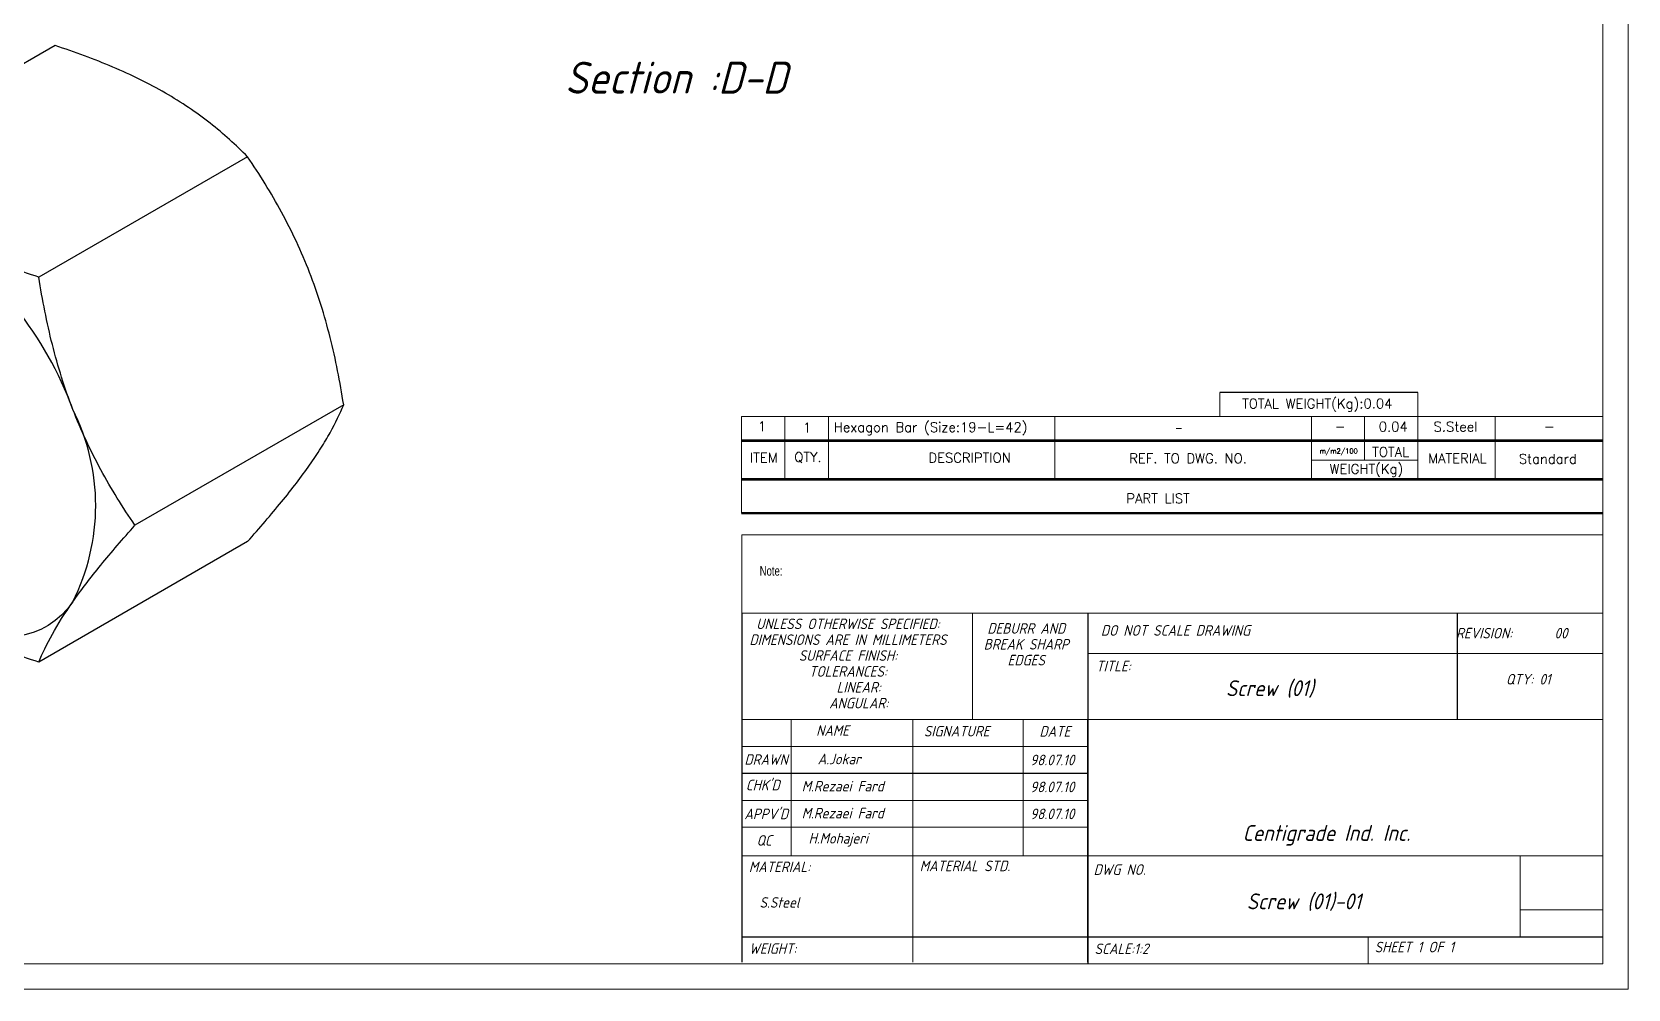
# Model space of a CAD drawing. Header units: millimetres. Extents: x 882 to 1669, y 507 to 913.
# Drawn here: x 916.5 to 972.8, y 613.9 to 647.6 of the extents above; entities that cross this region are included whole.
import ezdxf
from ezdxf.enums import TextEntityAlignment as Align

# ---------------------------------------------------------------- set-up
doc = ezdxf.new("R2010")
doc.units = ezdxf.units.MM
doc.linetypes.add('SLD-Solid', pattern=[0])
doc.layers.add('title', color=7, linetype='Continuous', lineweight=15)
doc.styles.add('GENISO', font='geniso.shx', dxfattribs={"oblique": 15})
doc.styles.add('SLDTEXTSTYLE0', font='TXT', dxfattribs={"width": 0.75})
doc.styles.add('TITLE', font='romans.shx', dxfattribs={"height": 2.5})

msp = doc.modelspace()

# ---------------------------------------------------------------- linework, layer by layer
at = {"color": 5, "linetype": 'Continuous', "lineweight": 25}
for p, q in [((917.3001427, 647.1466842), (909.9373934, 642.8962595)), ((924.0872702, 643.2285588), (916.724521, 638.9781342)), ((927.480834, 634.4820009), (920.1180847, 630.2315762)), ((924.0872702, 629.6535683), (916.724521, 625.4031436))]:
    msp.add_line(p, q, dxfattribs=at)
msp.add_line((965.3743054, 634.9176182), (958.3906722, 634.9176182))
at = {"color": 7, "linetype": 'SLD-Solid', "lineweight": 15}
for p, q in [((941.5243112, 629.8930341), (971.9007546, 629.8930341)), ((941.5243112, 629.8930341), (941.5243112, 627.1311923)), ((941.5243112, 627.1311923), (971.9007546, 627.1311923)), ((949.6664507, 627.1311923), (949.6664507, 623.384466)), ((971.9007546, 625.7051995), (953.7375204, 625.7051995)), ((971.9007546, 623.384466), (941.5243112, 623.384466)), ((943.2690553, 623.384466), (943.2690553, 618.5752353)), ((947.5617864, 623.384466), (947.5617864, 614.828509)), ((951.4556917, 623.384466), (951.4556917, 618.5752353)), ((953.7375204, 622.4338041), (941.5243112, 622.4338041)), ((953.7375204, 620.5324803), (941.5243112, 620.5324803)), ((953.7375204, 619.5818185), (941.5243112, 619.5818185)), ((943.8506367, 618.5752353), (941.5243112, 618.5752353)), ((943.8506367, 618.5752353), (971.9007546, 618.5752353)), ((968.9928477, 615.7232496), (968.9928477, 618.5752353)), ((971.9007546, 616.6739115), (968.9928477, 616.6739115)), ((963.624404, 614.7725877), (963.624404, 615.7232496))]:
    msp.add_line(p, q, dxfattribs=at)
at = {"color": 7}
for p, q in [((941.5243112, 627.1311923), (941.5243112, 614.828509)), ((953.7375204, 627.1311923), (953.7375204, 614.7725877)), ((966.7761337, 623.384466), (966.7761337, 627.1311923)), ((953.7375204, 614.828509), (953.7375204, 623.384466)), ((953.7375204, 621.4831422), (941.5243112, 621.4831422)), ((941.5243112, 615.7232496), (971.9007546, 615.7232496))]:
    msp.add_line(p, q, dxfattribs=at)
at = {"color": 7, "linetype": 'SLD-Solid', "lineweight": 15}
for points in [[(881.5319538, 677.628115), (972.7954952, 677.628115), (972.7954952, 613.8778471), (881.5319538, 613.8778471)], [(882.4266944, 676.7333744), (971.9007546, 676.7333744), (971.9007546, 614.7725877), (882.4266944, 614.7725877)]]:
    msp.add_lwpolyline(points, close=True, dxfattribs=at)
at = {"color": 5, "linetype": 'Continuous', "lineweight": 25, "flags": 128}
msp.add_lwpolyline([(917.9263283, 627.531617), (917.7357517, 627.2862074), (917.5265882, 627.0657499), (917.2996319, 626.8710798), (917.0557432, 626.7029365), (916.7958477, 626.5619574), (916.520931, 626.4486772), (916.2320361, 626.363526), (915.9302585, 626.3068263), (915.6167435, 626.2787929), (915.2926804, 626.2795332), (914.9592978, 626.3090439), (914.6178609, 626.3672126), (914.2696647, 626.4538189), (913.91603, 626.5685348), (913.5582984, 626.7109251), (913.1978267, 626.8804488), (912.8359825, 627.0764634)], dxfattribs=at)
at = {"color": 5, "linetype": 'Continuous', "lineweight": 25}
for centre, radius, start, end in [((905.9832891, 629.9306705), 12.7237811, 20.17573806, 57.4134057), ((911.1786185, 630.9253646), 7.5530861, 333.29997839, 26.70002161)]:
    msp.add_arc(centre, radius, start, end, dxfattribs=at)
for points, knots in [([(921.1886813, 645.4733646), (920.615192, 645.8044329), (919.9871971, 646.1120006), (918.6808039, 646.6661116), (917.9997793, 646.9156126), (917.3001426, 647.1466845)], [0, 0, 0, 0, 0.5, 0.5, 1, 1, 1, 1]), ([(924.0872705, 643.228559), (923.6845699, 643.6349016), (923.2451522, 644.0339286), (922.284354, 644.7873252), (921.761372, 645.1427573), (921.1886813, 645.4733646)], [0, 0, 0, 0, 0.5, 0.5, 1, 1, 1, 1]), ([(926.2790272, 639.1410227), (926.1352472, 639.5116008), (925.9793564, 639.8766622), (925.648478, 640.5870969), (925.4729978, 640.9338539), (924.9199537, 641.9517091), (924.5158734, 642.6004653), (924.0872705, 643.228559)], [0, 0, 0, 0, 0.25, 0.25, 0.5, 0.5, 1, 1, 1, 1]), ([(916.7245211, 638.9781343), (916.0206389, 639.2106084), (915.329429, 639.4642788), (914.0243663, 640.0189358), (913.4086731, 640.3208469), (912.8359825, 640.6514542)], [0, 0, 0, 0, 0.5, 0.5, 1, 1, 1, 1]), ([(917.9263283, 634.3191123), (917.7825483, 634.6896904), (917.6499441, 635.0681949), (917.4093251, 635.8307352), (917.3007454, 636.216113), (917.0060844, 637.3831296), (916.8509792, 638.175616), (916.7245211, 638.9781343)], [0, 0, 0, 0, 0.25, 0.25, 0.5, 0.5, 1, 1, 1, 1]), ([(927.4808344, 634.4820008), (927.3541187, 635.2861543), (927.1987269, 636.0795328), (926.8056998, 637.6353865), (926.5674541, 638.3976325), (926.2790272, 639.1410227)], [0, 0, 0, 0, 0.5, 0.5, 1, 1, 1, 1]), ([(920.118085, 630.2315761), (919.6886087, 630.8609496), (919.2841445, 631.5105416), (918.5469516, 632.8677127), (918.2147552, 633.5757221), (917.9263283, 634.3191123)], [0, 0, 0, 0, 0.5, 0.5, 1, 1, 1, 1]), ([(926.2790272, 632.3535272), (926.4228072, 632.5581004), (926.5554114, 632.7566172), (926.7960304, 633.1371335), (926.9046101, 633.3199062), (927.1992711, 633.8483917), (927.3543763, 634.1743369), (927.4808344, 634.4820008)], [0, 0, 0, 0, 0.25, 0.25, 0.5, 0.5, 1, 1, 1, 1]), ([(924.0872705, 629.653568), (924.5167468, 630.1366388), (924.921211, 630.6068193), (925.6584039, 631.5102109), (925.9906003, 631.9431475), (926.2790272, 632.3535272)], [0, 0, 0, 0, 0.5, 0.5, 1, 1, 1, 1]), ([(917.9263283, 627.5316168), (918.0701083, 627.73619), (918.2259992, 627.9481499), (918.5568775, 628.3807718), (918.7323577, 628.6021653), (919.2854018, 629.2798122), (919.6894821, 629.7494876), (920.118085, 630.2315761)], [0, 0, 0, 0, 0.25, 0.25, 0.5, 0.5, 1, 1, 1, 1]), ([(916.7245211, 625.4031433), (916.8512368, 625.7114341), (917.0066286, 626.0378281), (917.3996557, 626.742537), (917.6379015, 627.1212371), (917.9263283, 627.5316168)], [0, 0, 0, 0, 0.5, 0.5, 1, 1, 1, 1]), ([(916.7245211, 625.4031433), (916.0206389, 625.6356174), (915.329429, 625.8892878), (914.0243663, 626.4439448), (913.4086731, 626.7458559), (912.8359825, 627.0764632)], [0, 0, 0, 0, 0.5, 0.5, 1, 1, 1, 1])]:
    msp.add_open_spline(points, degree=3, knots=knots, dxfattribs=at)
at = {"layer": 'title', "color": 7}
for p, q in [((958.3906722, 634.0654896), (958.3906722, 634.9176182)), ((965.3743054, 634.9176182), (965.3743054, 634.0654896)), ((963.4996227, 634.0654896), (963.4996227, 632.5316583)), ((963.4996227, 633.2133611), (963.4996227, 632.5316583)), ((961.6249399, 632.5316583), (965.3743054, 632.5316583))]:
    msp.add_line(p, q, dxfattribs=at)
at = {"layer": 'title', "color": 0}
for p, q in [((965.3743054, 634.305741), (965.3743054, 634.0654896)), ((971.9007546, 634.0654896), (941.5147065, 634.0654896)), ((941.5147065, 630.6569755), (941.5147065, 634.0654896)), ((943.0485378, 634.0654896), (943.0485378, 631.8499554)), ((944.5823692, 634.0654896), (944.5823692, 631.8499554)), ((952.5691571, 634.0654896), (952.5691571, 631.8499554)), ((961.6249399, 634.0654896), (961.6249399, 631.8499554)), ((965.3743054, 634.0654896), (965.3743054, 631.8499554)), ((968.1011168, 634.0654896), (968.1011168, 631.8499554))]:
    msp.add_line(p, q, dxfattribs=at)
at = {"layer": 'title', "color": 0, "const_width": 0.0852129}
for points in [[(971.9007546, 633.2133611), (941.5147065, 633.2133611)], [(971.9007546, 631.8499554), (941.5147065, 631.8499554)], [(971.9007546, 630.6569755), (941.5147065, 630.6569755)]]:
    msp.add_lwpolyline(points, dxfattribs=at)

# ---------------------------------------------------------------- texts
at = {"color": 7, "attachment_point": 5, "style": 'GENISO'}
for s, insert, char_height in [('Section :D-D', (939.2078764, 646.0142779), 1.125), ('UNLESS OTHERWISE SPECIFIED:', (945.2732986, 626.7556542), 0.372808584), ('DEBURR AND', (951.5615284, 626.5938452), 0.37280858), ('DIMENSIONS ARE IN MILLIMETERS', (945.2732986, 626.1964414), 0.372808584), ('BREAK SHARP', (951.5615284, 626.0346324), 0.372808584), ('DO NOT SCALE DRAWING', (956.8276503, 626.5234383), 0.372808584), ('REVISION:       00', (968.6920296, 626.4275997), 0.372808584), ('SURFACE FINISH:', (945.2732986, 625.6372285), 0.372808584), ('EDGES', (951.5615284, 625.4754195), 0.37280858), ('TOLERANCES:', (945.2732986, 625.0780157), 0.372808584), ('TITLE:', (954.6385037, 625.2658686), 0.37280858), ('LINEAR:', (945.6507673, 624.5188028), 0.37280858), ('Screw (01)', (960.1571303, 624.4583103), 0.55921288), ('\\pi-1.1184,l1.4912,t1.4912;QTY:^I01', (969.088355, 624.8017623), 0.372808584), ('ANGULAR:', (945.6507673, 623.9595899), 0.37280858), ('NAME', (944.7279834, 622.9933486), 0.37280858), ('SIGNATURE', (949.1069504, 622.970326), 0.37280858), ('DATE', (952.5726216, 622.961384), 0.37280858), ('DRAWN', (942.3832676, 621.9710078), 0.37280858), ('A.Jokar', (944.9641024, 621.9899789), 0.37280858), ('98.07.10', (952.4802591, 621.9550083), 0.37280858), ("CHK'D", (942.2666228, 621.0710596), 0.37280858), ('M.Rezaei Fard', (945.0882302, 621.0323025), 0.372808584), ('98.07.10', (952.4802591, 621.0043465), 0.37280858), ("APPV'D", (942.3879772, 620.0534634), 0.37280858), ('M.Rezaei Fard', (945.0882302, 620.0816406), 0.372808584), ('98.07.10', (952.4802591, 620.0536846), 0.37280858), ('Centigrade Ind. Inc.', (962.1550846, 619.2974512), 0.559212876), ('QC', (942.3155122, 619.1192308), 0.37280858), ('H.Mohajeri', (944.9297375, 619.1382865), 0.37280858), ('MATERIAL:', (942.8594271, 618.1870064), 0.37280858), ('MATERIAL STD.', (949.3970428, 618.2191922), 0.372808584), ('DWG NO.', (954.8557068, 618.0898349), 0.37280858), ('Screw (01)-01', (961.3603061, 616.9424539), 0.559212876), ('S.Steel', (942.8594271, 616.9329201), 0.37280858), ('SHEET 1 OF 1', (965.2556241, 615.358746), 0.372808584), ('WEIGHT:', (942.6219744, 615.3054657), 0.37280858), ('SCALE:1:2', (954.9233505, 615.2976006), 0.37280858)]:
    msp.add_mtext(s, dxfattribs=dict(at, insert=insert, char_height=char_height))
at = {"color": 7, "linetype": 'Continuous', "lineweight": 15, "insert": (942.1578502, 628.7901083), "char_height": 0.33552773, "attachment_point": 1, "style": 'SLDTEXTSTYLE0'}
msp.add_mtext('Note:', dxfattribs=at)
at = {"layer": 'title', "color": 7, "style": 'TITLE'}
for s, height, p in [('TOTAL WEIGHT(Kg):0.04', 0.340851414, (961.8307223, 634.4975685)), ('TOTAL', 0.34085141, (964.4197015, 632.8192119)), ('m/m2/100', 0.17042571, (962.5849679, 632.8364205))]:
    msp.add_text(s, height=height, dxfattribs=at).set_placement(p, align=Align.MIDDLE)
at = {"layer": 'title', "style": 'TITLE'}
msp.add_text('1', height=0.3408514, dxfattribs=at).set_placement((942.0983736, 633.5490933))
msp.add_text('1', height=0.3408514, dxfattribs=at).set_placement((943.8306389, 633.6760432), align=Align.MIDDLE)
at = {"layer": 'title', "color": 7, "style": 'TITLE'}
for s, height, p in [('Hexagon Bar (Size:19-L=42)', 0.340851414, (944.7705524, 633.5202593)), ('-', 0.245413, (956.810414, 633.5366892))]:
    msp.add_text(s, height=height, dxfattribs=at).set_placement(p)
at = {"layer": 'title', "color": 0, "style": 'TITLE'}
for s, height, p in [('-', 0.3408514, (962.6408001, 633.7092623)), ('0.04', 0.34085141, (964.5098092, 633.7092623)), ('S.Steel', 0.34085141, (966.7079327, 633.7092623)), ('-', 0.3408514, (970.0179351, 633.7092623)), ('ITEM', 0.34085141, (942.3033505, 632.6180294)), ('QTY.', 0.34085141, (943.8598822, 632.6180294)), ('DESCRIPTION', 0.340851414, (949.5637698, 632.612534)), ('REF. TO DWG. NO.', 0.340851414, (957.2710278, 632.5908292)), ('WEIGHT(Kg)', 0.34085141, (963.5632743, 632.1949757)), ('MATERIAL', 0.34085141, (966.7726945, 632.5908292)), ('Standard', 0.34085141, (969.9649483, 632.5726737)), ('PART LIST', 0.34085141, (956.2110127, 631.1772861))]:
    msp.add_text(s, height=height, dxfattribs=at).set_placement(p, align=Align.MIDDLE)

doc.saveas('drawing.dxf')
